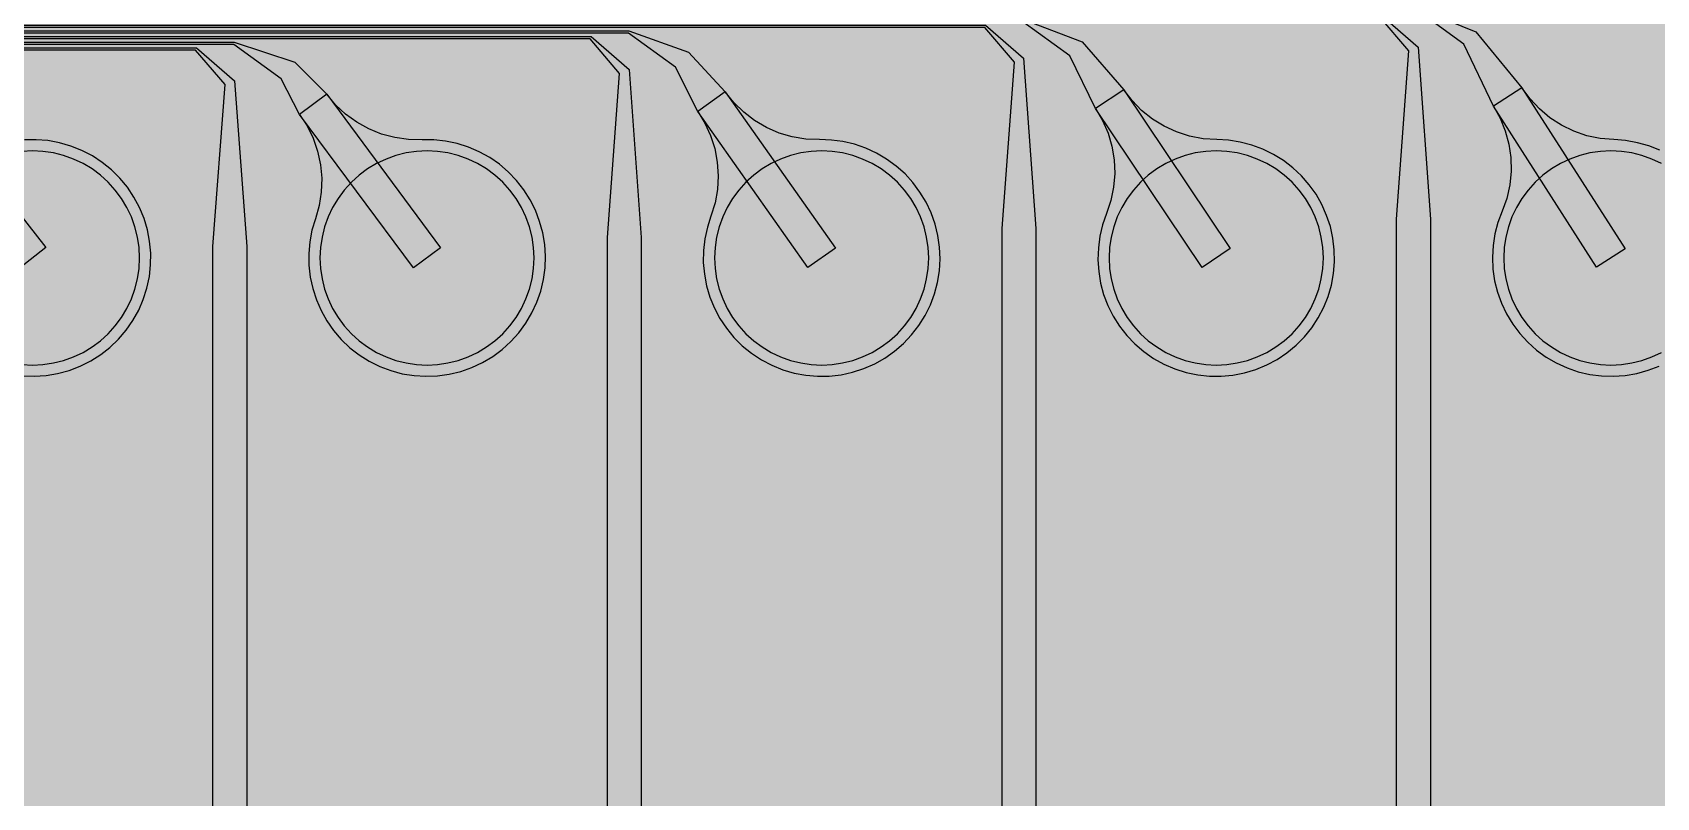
# Model space of a CAD drawing. Header units: metres. Extents: x -7220 to 10980, y -29667 to 1833.
# Drawn here: x -2607 to -1167, y -24631 to -23952 of the extents above; entities that cross this region are included whole.
import ezdxf

# ---------------------------------------------------------------- set-up
doc = ezdxf.new("R2010")
doc.units = ezdxf.units.M
for name, color, linetype in [('Metal1', 4, 'CONTINUOUS'), ('Polyimide', 7, 'CONTINUOUS'), ('Polyimide_Negative', 5, 'CONTINUOUS')]:
    doc.layers.add(name, color=color, linetype=linetype)

msp = doc.modelspace()

# ---------------------------------------------------------------- hatches: boundary and pattern name
at = {"layer": 'Polyimide'}
msp.add_hatch(color=7, dxfattribs=at).paths.add_polyline_path([(4099.4, -13861.6), (4142.6, -14152.8), (4214.2, -14438.4), (4313.4, -14715.5), (4439.2, -14981.7), (4590.6, -15234.2), (4766, -15470.7), (4963.7, -15688.8), (5181.8, -15886.5), (5418.3, -16061.9), (5670.8, -16213.3), (5936.9, -16339.1), (6214.1, -16438.3), (6499.7, -16509.9), (6790.9, -16553.1), (7085, -16567.5), (9980.4, -16567.5), (10058.8, -16571.4), (10136.4, -16582.9), (10212.6, -16601.9), (10286.5, -16628.4), (10357.5, -16662), (10424.8, -16702.3), (10487.9, -16749.1), (10546.1, -16801.8), (10598.8, -16860), (10645.6, -16923), (10685.9, -16990.4), (10719.5, -17061.4), (10745.9, -17135.3), (10765, -17211.4), (10776.5, -17289.1), (10780.4, -17367.5), (10780.4, -21957.3), (10741.6, -22012.9), (10706, -22070.6), (10673.6, -22130.1), (10644.5, -22191.4), (10618.9, -22254.2), (10596.8, -22318.2), (10578.3, -22383.5), (10563.4, -22449.6), (10552.2, -22516.5), (10544.7, -22583.8), (10541, -22651.5), (10541, -22719.3), (10544.7, -22787), (10552.2, -22854.4), (10563.4, -22921.2), (10578.3, -22987.4), (10596.8, -23052.6), (10618.9, -23116.7), (10644.5, -23179.5), (10673.6, -23240.7), (10706, -23300.3), (10741.6, -23357.9), (10780.4, -23413.5), (10780.4, -28667.5), (10776.5, -28745.9), (10765, -28823.6), (10745.9, -28899.7), (10719.5, -28973.6), (10685.9, -29044.6), (10645.6, -29112), (10598.8, -29175), (10546.1, -29233.2), (10487.9, -29285.9), (10424.8, -29332.7), (10357.5, -29373), (10286.5, -29406.6), (10212.6, -29433.1), (10136.4, -29452.1), (10058.8, -29463.6), (9980.4, -29467.5), (-6219.6, -29467.5), (-6298, -29463.6), (-6375.7, -29452.1), (-6451.9, -29433.1), (-6525.8, -29406.6), (-6596.7, -29373), (-6664.1, -29332.7), (-6727.1, -29285.9), (-6785.3, -29233.2), (-6838, -29175), (-6884.8, -29112), (-6925.2, -29044.6), (-6958.7, -28973.6), (-6985.2, -28899.7), (-7004.3, -28823.6), (-7015.8, -28745.9), (-7019.6, -28667.5), (-7019.6, -23426.3), (-6979.4, -23370.1), (-6942.3, -23311.6), (-6908.7, -23251.2), (-6878.5, -23189), (-6851.8, -23125.1), (-6828.8, -23059.9), (-6809.5, -22993.4), (-6794, -22926), (-6782.4, -22857.8), (-6774.6, -22789.1), (-6770.7, -22720), (-6770.7, -22650.8), (-6774.6, -22581.8), (-6782.4, -22513), (-6794, -22444.8), (-6809.5, -22377.4), (-6828.8, -22311), (-6851.8, -22245.7), (-6878.5, -22181.9), (-6908.7, -22119.7), (-6942.3, -22059.2), (-6979.4, -22000.8), (-7019.6, -21944.5), (-7019.6, -17367.5), (-7015.8, -17289.1), (-7004.3, -17211.4), (-6985.2, -17135.3), (-6958.7, -17061.4), (-6925.2, -16990.4), (-6884.8, -16923), (-6838, -16860), (-6785.3, -16801.8), (-6727.1, -16749.1), (-6664.1, -16702.3), (-6596.7, -16662), (-6525.8, -16628.4), (-6451.9, -16601.9), (-6375.7, -16582.9), (-6298, -16571.4), (-6219.6, -16567.5), (-3314, -16567.5), (-3019.9, -16553.1), (-2728.7, -16509.9), (-2443.1, -16438.3), (-2165.9, -16339.1), (-1899.8, -16213.3), (-1647.3, -16061.9), (-1410.8, -15886.5), (-1192.7, -15688.8), (-995, -15470.7), (-819.6, -15234.2), (-668.2, -14981.7), (-542.4, -14715.5), (-443.2, -14438.4), (-371.6, -14152.8), (-328.4, -13861.6), (-314, -13567.5), (-314, -13373.5), (-317.5, -13328.1), (-327.7, -13283.8), (-344.6, -13241.5), (-367.6, -13202.3), (-396.4, -13167), (-430.1, -13136.5), (-468, -13111.4), (-509.3, -13092.3), (-509.3, -13092.3), (-578.2, -13061.3), (-642.2, -13021.2), (-700.3, -12973), (-751.3, -12917.3), (-794.4, -12855.3), (-828.7, -12788.1), (-853.7, -12716.8), (-868.9, -12642.8), (-874, -12567.5), (-868.9, -12492.2), (-853.7, -12418.2), (-828.7, -12346.9), (-794.4, -12279.7), (-751.3, -12217.7), (-700.3, -12162), (-642.2, -12113.8), (-578.2, -12073.7), (-509.3, -12042.7), (-509.3, -12042.7), (-468, -12023.6), (-430.1, -11998.5), (-396.4, -11968), (-367.6, -11932.7), (-344.6, -11893.5), (-327.7, -11851.2), (-317.5, -11806.9), (-314, -11761.5), (-314, -11074.3), (-317.5, -11028.9), (-327.7, -10984.6), (-344.6, -10942.4), (-367.6, -10903.1), (-396.4, -10867.8), (-430.1, -10837.3), (-468, -10812.2), (-509.3, -10793.2), (-509.3, -10793.2), (-578.2, -10762.1), (-642.2, -10722.1), (-700.3, -10673.8), (-751.3, -10618.1), (-794.4, -10556.1), (-828.7, -10488.9), (-853.7, -10417.6), (-868.9, -10343.7), (-874, -10268.3), (-868.9, -10193), (-853.7, -10119), (-828.7, -10047.8), (-794.4, -9980.5), (-751.3, -9918.5), (-700.3, -9862.9), (-642.2, -9814.6), (-578.2, -9774.6), (-509.3, -9743.5), (-509.3, -9743.5), (-468, -9724.5), (-430.1, -9699.4), (-396.4, -9668.8), (-367.6, -9633.5), (-344.6, -9594.3), (-327.7, -9552), (-317.5, -9507.7), (-314, -9462.4), (-314, -8775.1), (-317.5, -8729.8), (-327.7, -8685.5), (-344.6, -8643.2), (-367.6, -8604), (-396.4, -8568.7), (-430.1, -8538.1), (-468, -8513), (-509.3, -8494), (-509.3, -8494), (-578.2, -8462.9), (-642.2, -8422.9), (-700.3, -8374.6), (-751.3, -8319), (-794.4, -8257), (-828.7, -8189.7), (-853.7, -8118.5), (-868.9, -8044.5), (-874, -7969.2), (-868.9, -7893.8), (-853.7, -7819.9), (-828.7, -7748.6), (-794.4, -7681.4), (-751.3, -7619.4), (-700.3, -7563.7), (-642.2, -7515.4), (-578.2, -7475.4), (-509.3, -7444.3), (-509.3, -7444.3), (-468, -7425.3), (-430.1, -7400.2), (-396.4, -7369.7), (-367.6, -7334.4), (-344.6, -7295.1), (-327.7, -7252.9), (-317.5, -7208.6), (-314, -7163.2), (-314, -6476), (-317.5, -6430.6), (-327.7, -6386.3), (-344.6, -6344), (-367.6, -6304.8), (-396.4, -6269.5), (-430.1, -6239), (-468, -6213.9), (-509.3, -6194.8), (-509.3, -6194.8), (-578.2, -6163.8), (-642.2, -6123.7), (-700.3, -6075.5), (-751.3, -6019.8), (-794.4, -5957.8), (-828.7, -5890.6), (-853.7, -5819.3), (-868.9, -5745.3), (-874, -5670), (-868.9, -5594.7), (-853.7, -5520.7), (-828.7, -5449.4), (-794.4, -5382.2), (-751.3, -5320.2), (-700.3, -5264.5), (-642.2, -5216.3), (-578.2, -5176.2), (-509.3, -5145.2), (-509.3, -5145.2), (-468, -5126.1), (-430.1, -5101), (-396.4, -5070.5), (-367.6, -5035.2), (-344.6, -4996), (-327.7, -4953.7), (-317.5, -4909.4), (-314, -4864), (-314, 380), (-314, 1532.5), (-269, 1532.5), (-268.8, 1525.6), (-268.1, 1518.8), (-267, 1512), (-265.4, 1505.3), (-263.4, 1498.7), (-261, 1492.3), (-258.2, 1486.1), (-254.9, 1480), (-251.3, 1474.2), (-247.3, 1468.6), (-242.9, 1463.3), (-238.2, 1458.3), (-233.2, 1453.6), (-227.9, 1449.2), (-222.3, 1445.2), (-216.5, 1441.6), (-210.4, 1438.3), (-204.2, 1435.5), (-197.8, 1433.1), (-191.2, 1431.1), (-184.5, 1429.5), (-177.7, 1428.4), (-170.9, 1427.7), (-164, 1427.5), (-157.1, 1427.7), (-150.3, 1428.4), (-143.5, 1429.5), (-136.8, 1431.1), (-130.2, 1433.1), (-123.8, 1435.5), (-117.6, 1438.3), (-111.5, 1441.6), (-105.7, 1445.2), (-100.1, 1449.2), (-94.8, 1453.6), (-89.8, 1458.3), (-85.1, 1463.3), (-80.7, 1468.6), (-76.7, 1474.2), (-73.1, 1480), (-69.8, 1486.1), (-67, 1492.3), (-64.6, 1498.7), (-62.6, 1505.3), (-61, 1512), (-59.9, 1518.8), (-59.2, 1525.6), (-59, 1532.5), (1786, 1532.5), (3835, 1532.5), (3835.2, 1539), (3835.9, 1545.6), (3836.9, 1552), (3838.4, 1558.4), (3840.3, 1564.6), (3842.6, 1570.8), (3845.3, 1576.7), (3848.4, 1582.5), (3851.9, 1588.1), (3855.7, 1593.4), (3859.8, 1598.4), (3864.3, 1603.2), (3869.1, 1607.7), (3874.1, 1611.8), (3879.4, 1615.6), (3885, 1619.1), (3890.8, 1622.2), (3896.7, 1624.9), (3902.9, 1627.2), (3909.1, 1629.1), (3915.5, 1630.6), (3921.9, 1631.6), (3928.5, 1632.3), (3935, 1632.5), (3941.5, 1632.3), (3948.1, 1631.6), (3954.5, 1630.6), (3960.9, 1629.1), (3967.1, 1627.2), (3973.3, 1624.9), (3979.2, 1622.2), (3985, 1619.1), (3990.6, 1615.6), (3995.9, 1611.8), (4000.9, 1607.7), (4005.7, 1603.2), (4010.2, 1598.4), (4014.3, 1593.4), (4018.1, 1588.1), (4021.6, 1582.5), (4024.7, 1576.7), (4027.4, 1570.8), (4029.7, 1564.6), (4031.6, 1558.4), (4033.1, 1552), (4034.1, 1545.6), (4034.8, 1539), (4035, 1532.5), (4085, 1532.5), (4085, 380), (4085, 330), (4085, -4864), (4088.5, -4909.4), (4098.7, -4953.7), (4115.6, -4996), (4138.6, -5035.2), (4167.4, -5070.5), (4201.1, -5101), (4239, -5126.1), (4280.3, -5145.2), (4280.3, -5145.2), (4349.2, -5176.2), (4413.2, -5216.3), (4471.3, -5264.5), (4522.3, -5320.2), (4565.4, -5382.2), (4599.7, -5449.4), (4624.7, -5520.7), (4639.9, -5594.7), (4645, -5670), (4639.9, -5745.3), (4624.7, -5819.3), (4599.7, -5890.6), (4565.4, -5957.8), (4522.3, -6019.8), (4471.3, -6075.5), (4413.2, -6123.7), (4349.2, -6163.8), (4280.3, -6194.8), (4239, -6213.9), (4201.1, -6239), (4167.4, -6269.5), (4138.6, -6304.8), (4115.6, -6344), (4098.7, -6386.3), (4088.5, -6430.6), (4085, -6476), (4085, -13567.5), (4099.4, -13861.6)])

# ---------------------------------------------------------------- linework, layer by layer
at = {"layer": 'Metal1'}
for points in [[(1358.9, -18191.7), (1358.9, -25177.9), (1328.3, -25208.5), (-5817.5, -25208.5), (-5848.1, -25177.9), (-5848.1, -23961.6), (-5817.5, -23931), (-1378.1, -23931), (-1326.9, -23951.7), (-1286, -24001.5), (-1194.5, -24144.4), (-1219.8, -24160.6), (-1311.3, -24017.7), (-1337.4, -23962.9), (-1378.6, -23933), (-5816.7, -23933), (-5846.1, -23962.4), (-5846.1, -25177.1), (-5816.7, -25206.5), (1327.5, -25206.5), (1356.9, -25177.1), (1356.9, -18191.7)], [(1353.9, -18191.7), (1353.9, -25172.9), (1323.3, -25203.5), (-5812.5, -25203.5), (-5843.1, -25172.9), (-5843.1, -23966.6), (-5812.5, -23936), (-1411.7, -23936), (-1378.1, -23965.3), (-1367.1, -24118.2), (-1367.1, -24892.5), (-1397.1, -24892.5), (-1397.1, -24118.2), (-1386.2, -23968.7), (-1412.5, -23938), (-5811.7, -23938), (-5841.1, -23967.4), (-5841.1, -25172.1), (-5811.7, -25201.5), (1322.5, -25201.5), (1351.9, -25172.1), (1351.9, -18191.7)], [(1348.9, -18191.7), (1348.9, -25167.9), (1318.3, -25198.5), (-5807.5, -25198.5), (-5838.1, -25167.9), (-5838.1, -23971.6), (-5807.5, -23941), (-1728.1, -23941), (-1676.1, -23960.8), (-1639.2, -24003.2), (-1544.7, -24144.1), (-1569.6, -24160.9), (-1664.1, -24019.9), (-1687.1, -23973), (-1728.6, -23943), (-5806.7, -23943), (-5836.1, -23972.4), (-5836.1, -25167.1), (-5806.7, -25196.5), (1317.5, -25196.5), (1346.9, -25167.1), (1346.9, -18191.7)], [(1343.9, -18191.7), (1343.9, -25162.9), (1313.3, -25193.5), (-5802.5, -25193.5), (-5833.1, -25162.9), (-5833.1, -23976.6), (-5802.5, -23946), (-1761.7, -23946), (-1728, -23975.3), (-1717.1, -24126.2), (-1717.1, -24892.5), (-1747.1, -24892.5), (-1747.1, -24126.2), (-1736.2, -23978.7), (-1762.5, -23948), (-5801.7, -23948), (-5831.1, -23977.4), (-5831.1, -25162.1), (-5801.7, -25191.5), (1312.5, -25191.5), (1341.9, -25162.1), (1341.9, -18191.7)], [(1338.9, -18191.7), (1338.9, -25157.9), (1308.3, -25188.5), (-5797.5, -25188.5), (-5828.1, -25157.9), (-5828.1, -23981.6), (-5797.5, -23951), (-2078.1, -23951), (-2025.3, -23969.9), (-1992.6, -24005.1), (-1894.9, -24143.9), (-1919.4, -24161.1), (-2017.1, -24022.4), (-2036.9, -23983.2), (-2078.6, -23953), (-5796.7, -23953), (-5826.1, -23982.4), (-5826.1, -25157.1), (-5796.7, -25186.5), (1307.5, -25186.5), (1336.9, -25157.1), (1336.9, -18191.7)], [(1333.9, -18191.7), (1333.9, -25152.9), (1303.3, -25183.5), (-5792.5, -25183.5), (-5823.1, -25152.9), (-5823.1, -23986.6), (-5792.5, -23956), (-2111.7, -23956), (-2078, -23985.3), (-2067.1, -24134.2), (-2067.1, -24892.5), (-2097.1, -24892.5), (-2097.1, -24134.2), (-2086.3, -23988.7), (-2112.5, -23958), (-5791.7, -23958), (-5821.1, -23987.4), (-5821.1, -25152.1), (-5791.7, -25181.5), (1302.5, -25181.5), (1331.9, -25152.1), (1331.9, -18191.7)], [(1328.9, -18191.7), (1328.9, -25147.9), (1298.3, -25178.5), (-5787.5, -25178.5), (-5818.1, -25147.9), (-5818.1, -23991.6), (-5787.5, -23961), (-2428.1, -23961), (-2374.4, -23978.8), (-2346.1, -24007.2), (-2245.1, -24143.6), (-2269.2, -24161.4), (-2370.2, -24025.1), (-2386.6, -23993.4), (-2428.6, -23963), (-5786.7, -23963), (-5816.1, -23992.4), (-5816.1, -25147.1), (-5786.7, -25176.5), (1297.5, -25176.5), (1326.9, -25147.1), (1326.9, -18191.7)], [(1323.9, -18191.7), (1323.9, -25142.9), (1293.3, -25173.5), (-5782.5, -25173.5), (-5813.1, -25142.9), (-5813.1, -23996.6), (-5782.5, -23966), (-2461.7, -23966), (-2428, -23995.3), (-2417.1, -24142.2), (-2417.1, -24892.5), (-2447.1, -24892.5), (-2447.1, -24142.2), (-2436.3, -23998.7), (-2462.5, -23968), (-5781.7, -23968), (-5811.1, -23997.4), (-5811.1, -25142.1), (-5781.7, -25171.5), (1292.5, -25171.5), (1321.9, -25142.1), (1321.9, -18191.7)], [(1318.9, -18191.7), (1318.9, -25137.9), (1288.3, -25168.5), (-5777.5, -25168.5), (-5808.1, -25137.9), (-5808.1, -24001.6), (-5777.5, -23971), (-2778.1, -23971), (-2723.4, -23987.6), (-2699.9, -24009.6), (-2595.3, -24143.3), (-2618.9, -24161.7), (-2723.5, -24028.1), (-2736.3, -24003.6), (-2778.6, -23973), (-5776.7, -23973), (-5806.1, -24002.4), (-5806.1, -25137.1), (-5776.7, -25166.5), (1287.5, -25166.5), (1316.9, -25137.1), (1316.9, -18191.7)], [(-1163.8, -24056.9), (-1173.5, -24053), (-1183.6, -24050.2), (-1194, -24048.3), (-1204.4, -24047.5), (-1216.5, -24046.5), (-1228.5, -24044), (-1240, -24040), (-1250.9, -24034.7), (-1261.2, -24028), (-1270.5, -24020.2), (-1278.8, -24011.3), (-1286, -24001.5), (-1311.3, -24017.7), (-1311.3, -24017.7), (-1305.3, -24028.3), (-1300.8, -24039.6), (-1297.6, -24051.4), (-1295.8, -24063.4), (-1295.6, -24075.6), (-1296.8, -24087.7), (-1299.5, -24099.6), (-1303.6, -24111.1), (-1307.3, -24120.9), (-1309.9, -24131), (-1311.5, -24141.4), (-1312.1, -24151.8), (-1311.7, -24162.3), (-1310.2, -24172.7), (-1307.6, -24182.9), (-1304.1, -24192.7), (-1299.6, -24202.2), (-1294.2, -24211.2), (-1287.9, -24219.6), (-1280.8, -24227.3), (-1273, -24234.2), (-1264.5, -24240.4), (-1255.5, -24245.7), (-1246, -24250.1), (-1236, -24253.4), (-1225.8, -24255.8), (-1215.5, -24257.2), (-1205, -24257.5), (-1194.5, -24256.7), (-1184.2, -24255), (-1174.1, -24252.2), (-1164.3, -24248.4)], [(-2616, -24257.1), (-2605.6, -24257.5), (-2595.1, -24256.8), (-2584.8, -24255.1), (-2574.7, -24252.4), (-2564.9, -24248.6), (-2555.5, -24243.9), (-2546.6, -24238.3), (-2538.4, -24231.9), (-2530.8, -24224.6), (-2524, -24216.7), (-2518, -24208), (-2512.9, -24198.9), (-2508.8, -24189.3), (-2505.6, -24179.3), (-2503.4, -24169), (-2502.3, -24158.6), (-2502.2, -24148.1), (-2503.2, -24137.7), (-2505.2, -24127.4), (-2508.2, -24117.4), (-2512.2, -24107.7), (-2517.1, -24098.4), (-2522.9, -24089.7), (-2529.6, -24081.7), (-2537.1, -24074.3), (-2545.2, -24067.7), (-2554, -24061.9), (-2563.3, -24057.1), (-2573, -24053.2), (-2583.1, -24050.3), (-2593.4, -24048.4), (-2603.8, -24047.6), (-2614.3, -24047.7)]]:
    msp.add_lwpolyline(points, dxfattribs=at)
for points in [[(-2370.2, -24025.1), (-2363.6, -24035.3), (-2358.2, -24046.3), (-2354.3, -24057.8), (-2351.7, -24069.7), (-2350.6, -24081.8), (-2351, -24094), (-2352.9, -24106), (-2356.2, -24117.7), (-2359.2, -24127.8), (-2361.1, -24138.1), (-2362, -24148.5), (-2361.9, -24159), (-2360.8, -24169.4), (-2358.5, -24179.7), (-2355.3, -24189.6), (-2351.1, -24199.2), (-2346, -24208.4), (-2340, -24217), (-2333.2, -24224.9), (-2325.6, -24232.1), (-2317.3, -24238.6), (-2308.4, -24244.1), (-2299, -24248.8), (-2289.2, -24252.5), (-2279.1, -24255.2), (-2268.7, -24256.9), (-2258.3, -24257.5), (-2247.8, -24257.1), (-2237.4, -24255.6), (-2227.3, -24253.2), (-2217.4, -24249.7), (-2207.9, -24245.2), (-2198.9, -24239.9), (-2190.5, -24233.6), (-2182.7, -24226.6), (-2175.7, -24218.8), (-2169.5, -24210.3), (-2164.2, -24201.3), (-2159.8, -24191.8), (-2156.3, -24181.9), (-2153.9, -24171.7), (-2152.5, -24161.3), (-2152.1, -24150.9), (-2152.8, -24140.4), (-2154.5, -24130.1), (-2157.3, -24120), (-2161, -24110.2), (-2165.7, -24100.8), (-2171.3, -24091.9), (-2177.8, -24083.7), (-2185.1, -24076.1), (-2193, -24069.3), (-2201.6, -24063.4), (-2210.8, -24058.3), (-2220.4, -24054.1), (-2230.4, -24051), (-2240.7, -24048.8), (-2251.1, -24047.7), (-2261.6, -24047.6), (-2273.7, -24047.4), (-2285.8, -24045.7), (-2297.6, -24042.5), (-2308.9, -24037.9), (-2319.5, -24032), (-2329.4, -24024.9), (-2338.3, -24016.6), (-2346.1, -24007.2), (-2370.2, -24025.1)], [(-2017.1, -24022.4), (-2010.7, -24032.8), (-2005.6, -24043.8), (-2001.9, -24055.4), (-1999.7, -24067.4), (-1998.9, -24079.6), (-1999.6, -24091.7), (-2001.7, -24103.7), (-2005.3, -24115.4), (-2008.5, -24125.3), (-2010.8, -24135.6), (-2011.9, -24146), (-2012.1, -24156.5), (-2011.1, -24166.9), (-2009.2, -24177.2), (-2006.2, -24187.2), (-2002.3, -24197), (-1997.3, -24206.2), (-1991.5, -24214.9), (-1984.9, -24223), (-1977.5, -24230.4), (-1969.4, -24237.1), (-1960.6, -24242.8), (-1951.3, -24247.7), (-1941.6, -24251.7), (-1931.6, -24254.6), (-1921.3, -24256.5), (-1910.8, -24257.4), (-1900.4, -24257.3), (-1889.9, -24256.1), (-1879.7, -24253.9), (-1869.7, -24250.6), (-1860.1, -24246.4), (-1851, -24241.3), (-1842.5, -24235.2), (-1834.5, -24228.4), (-1827.3, -24220.7), (-1820.9, -24212.5), (-1815.4, -24203.6), (-1810.7, -24194.2), (-1807.1, -24184.4), (-1804.4, -24174.2), (-1802.7, -24163.9), (-1802.1, -24153.4), (-1802.6, -24142.9), (-1804, -24132.6), (-1806.5, -24122.4), (-1810, -24112.5), (-1814.5, -24103), (-1819.9, -24094), (-1826.2, -24085.6), (-1833.2, -24077.9), (-1841, -24070.9), (-1849.5, -24064.7), (-1858.5, -24059.4), (-1868, -24055), (-1878, -24051.6), (-1888.2, -24049.2), (-1898.5, -24047.9), (-1909, -24047.5), (-1921.2, -24047), (-1933.2, -24045), (-1944.9, -24041.6), (-1956.1, -24036.7), (-1966.6, -24030.5), (-1976.3, -24023.1), (-1985, -24014.6), (-1992.6, -24005.1), (-2017.1, -24022.4)], [(-1664.1, -24019.9), (-1658, -24030.4), (-1653.1, -24041.6), (-1649.7, -24053.3), (-1647.7, -24065.3), (-1647.2, -24077.5), (-1648.2, -24089.6), (-1650.6, -24101.6), (-1654.5, -24113.1), (-1657.9, -24123), (-1660.3, -24133.2), (-1661.7, -24143.6), (-1662.1, -24154.1), (-1661.4, -24164.5), (-1659.7, -24174.9), (-1657, -24185), (-1653.2, -24194.8), (-1648.5, -24204.1), (-1642.9, -24213), (-1636.5, -24221.3), (-1629.2, -24228.8), (-1621.3, -24235.6), (-1612.7, -24241.6), (-1603.5, -24246.7), (-1593.9, -24250.9), (-1583.9, -24254), (-1573.6, -24256.2), (-1563.2, -24257.3), (-1552.7, -24257.4), (-1542.3, -24256.4), (-1532, -24254.5), (-1522, -24251.4), (-1512.3, -24247.4), (-1503.1, -24242.5), (-1494.4, -24236.7), (-1486.3, -24230), (-1478.9, -24222.5), (-1472.3, -24214.4), (-1466.6, -24205.6), (-1461.7, -24196.3), (-1457.8, -24186.6), (-1454.9, -24176.5), (-1453, -24166.2), (-1452.2, -24155.8), (-1452.4, -24145.3), (-1453.6, -24134.9), (-1455.9, -24124.7), (-1459.2, -24114.7), (-1463.4, -24105.1), (-1468.6, -24096), (-1474.7, -24087.5), (-1481.6, -24079.6), (-1489.2, -24072.4), (-1497.5, -24066.1), (-1506.4, -24060.6), (-1515.8, -24056), (-1525.7, -24052.3), (-1535.8, -24049.7), (-1546.2, -24048.1), (-1556.6, -24047.5), (-1568.8, -24046.7), (-1580.8, -24044.4), (-1592.4, -24040.7), (-1603.4, -24035.6), (-1613.8, -24029.2), (-1623.3, -24021.6), (-1631.8, -24012.9), (-1639.2, -24003.2), (-1664.1, -24019.9)]]:
    msp.add_lwpolyline(points, close=True, dxfattribs=at)
at = {"layer": 'Polyimide_Negative'}
for points in [[(-2616.4, -24247), (-2607.1, -24247.5), (-2597.8, -24247), (-2588.6, -24245.7), (-2579.5, -24243.4), (-2570.8, -24240.3), (-2562.3, -24236.3), (-2554.3, -24231.5), (-2546.9, -24225.9), (-2539.9, -24219.7), (-2533.7, -24212.8), (-2528.1, -24205.3), (-2523.3, -24197.3), (-2519.4, -24188.9), (-2516.2, -24180.1), (-2514, -24171), (-2512.6, -24161.8), (-2512.1, -24152.5), (-2512.1, -24152.5), (-2512.6, -24143.2), (-2514, -24134), (-2516.2, -24124.9), (-2519.4, -24116.1), (-2523.3, -24107.7), (-2528.1, -24099.7), (-2533.7, -24092.2), (-2539.9, -24085.3), (-2546.9, -24079.1), (-2554.3, -24073.5), (-2562.3, -24068.7), (-2570.8, -24064.7), (-2579.5, -24061.6), (-2588.6, -24059.3), (-2597.8, -24058), (-2607.1, -24057.5), (-2616.4, -24058)], [(-1162.3, -24068.7), (-1170.8, -24064.7), (-1179.5, -24061.6), (-1188.6, -24059.3), (-1197.8, -24058), (-1207.1, -24057.5), (-1216.4, -24058), (-1225.7, -24059.3), (-1234.7, -24061.6), (-1243.5, -24064.7), (-1251.9, -24068.7), (-1259.9, -24073.5), (-1267.4, -24079.1), (-1274.3, -24085.3), (-1280.6, -24092.2), (-1286.1, -24099.7), (-1290.9, -24107.7), (-1294.9, -24116.1), (-1298, -24124.9), (-1300.3, -24134), (-1301.7, -24143.2), (-1302.1, -24152.5), (-1301.7, -24161.8), (-1300.3, -24171), (-1298, -24180.1), (-1294.9, -24188.9), (-1290.9, -24197.3), (-1286.1, -24205.3), (-1280.6, -24212.8), (-1274.3, -24219.7), (-1267.4, -24225.9), (-1259.9, -24231.5), (-1251.9, -24236.3), (-1243.5, -24240.3), (-1234.7, -24243.4), (-1225.7, -24245.7), (-1216.4, -24247), (-1207.1, -24247.5), (-1197.8, -24247), (-1188.6, -24245.7), (-1179.5, -24243.4), (-1170.8, -24240.3), (-1162.3, -24236.3)]]:
    msp.add_lwpolyline(points, dxfattribs=at)
for points in [[(-2162.1, -24152.5), (-2162.6, -24143.2), (-2164, -24134), (-2166.2, -24124.9), (-2169.4, -24116.1), (-2173.3, -24107.7), (-2178.1, -24099.7), (-2183.7, -24092.2), (-2189.9, -24085.3), (-2196.9, -24079.1), (-2204.3, -24073.5), (-2212.3, -24068.7), (-2220.8, -24064.7), (-2229.5, -24061.6), (-2238.6, -24059.3), (-2247.8, -24058), (-2257.1, -24057.5), (-2266.4, -24058), (-2275.7, -24059.3), (-2284.7, -24061.6), (-2293.5, -24064.7), (-2301.9, -24068.7), (-2309.9, -24073.5), (-2317.4, -24079.1), (-2324.3, -24085.3), (-2330.6, -24092.2), (-2336.1, -24099.7), (-2340.9, -24107.7), (-2344.9, -24116.1), (-2348, -24124.9), (-2350.3, -24134), (-2351.7, -24143.2), (-2352.1, -24152.5), (-2351.7, -24161.8), (-2350.3, -24171), (-2348, -24180.1), (-2344.9, -24188.9), (-2340.9, -24197.3), (-2336.1, -24205.3), (-2330.6, -24212.8), (-2324.3, -24219.7), (-2317.4, -24225.9), (-2309.9, -24231.5), (-2301.9, -24236.3), (-2293.5, -24240.3), (-2284.7, -24243.4), (-2275.7, -24245.7), (-2266.4, -24247), (-2257.1, -24247.5), (-2247.8, -24247), (-2238.6, -24245.7), (-2229.5, -24243.4), (-2220.8, -24240.3), (-2212.3, -24236.3), (-2204.3, -24231.5), (-2196.9, -24225.9), (-2189.9, -24219.7), (-2183.7, -24212.8), (-2178.1, -24205.3), (-2173.3, -24197.3), (-2169.4, -24188.9), (-2166.2, -24180.1), (-2164, -24171), (-2162.6, -24161.8), (-2162.1, -24152.5)], [(-1812.1, -24152.5), (-1812.6, -24143.2), (-1814, -24134), (-1816.2, -24124.9), (-1819.4, -24116.1), (-1823.3, -24107.7), (-1828.1, -24099.7), (-1833.7, -24092.2), (-1839.9, -24085.3), (-1846.9, -24079.1), (-1854.3, -24073.5), (-1862.3, -24068.7), (-1870.8, -24064.7), (-1879.5, -24061.6), (-1888.6, -24059.3), (-1897.8, -24058), (-1907.1, -24057.5), (-1916.4, -24058), (-1925.7, -24059.3), (-1934.7, -24061.6), (-1943.5, -24064.7), (-1951.9, -24068.7), (-1959.9, -24073.5), (-1967.4, -24079.1), (-1974.3, -24085.3), (-1980.6, -24092.2), (-1986.1, -24099.7), (-1990.9, -24107.7), (-1994.9, -24116.1), (-1998, -24124.9), (-2000.3, -24134), (-2001.7, -24143.2), (-2002.1, -24152.5), (-2001.7, -24161.8), (-2000.3, -24171), (-1998, -24180.1), (-1994.9, -24188.9), (-1990.9, -24197.3), (-1986.1, -24205.3), (-1980.6, -24212.8), (-1974.3, -24219.7), (-1967.4, -24225.9), (-1959.9, -24231.5), (-1951.9, -24236.3), (-1943.5, -24240.3), (-1934.7, -24243.4), (-1925.7, -24245.7), (-1916.4, -24247), (-1907.1, -24247.5), (-1897.8, -24247), (-1888.6, -24245.7), (-1879.5, -24243.4), (-1870.8, -24240.3), (-1862.3, -24236.3), (-1854.3, -24231.5), (-1846.9, -24225.9), (-1839.9, -24219.7), (-1833.7, -24212.8), (-1828.1, -24205.3), (-1823.3, -24197.3), (-1819.4, -24188.9), (-1816.2, -24180.1), (-1814, -24171), (-1812.6, -24161.8), (-1812.1, -24152.5)], [(-1462.1, -24152.5), (-1462.6, -24143.2), (-1464, -24134), (-1466.2, -24124.9), (-1469.4, -24116.1), (-1473.3, -24107.7), (-1478.1, -24099.7), (-1483.7, -24092.2), (-1489.9, -24085.3), (-1496.9, -24079.1), (-1504.3, -24073.5), (-1512.3, -24068.7), (-1520.8, -24064.7), (-1529.5, -24061.6), (-1538.6, -24059.3), (-1547.8, -24058), (-1557.1, -24057.5), (-1566.4, -24058), (-1575.7, -24059.3), (-1584.7, -24061.6), (-1593.5, -24064.7), (-1601.9, -24068.7), (-1609.9, -24073.5), (-1617.4, -24079.1), (-1624.3, -24085.3), (-1630.6, -24092.2), (-1636.1, -24099.7), (-1640.9, -24107.7), (-1644.9, -24116.1), (-1648, -24124.9), (-1650.3, -24134), (-1651.7, -24143.2), (-1652.1, -24152.5), (-1651.7, -24161.8), (-1650.3, -24171), (-1648, -24180.1), (-1644.9, -24188.9), (-1640.9, -24197.3), (-1636.1, -24205.3), (-1630.6, -24212.8), (-1624.3, -24219.7), (-1617.4, -24225.9), (-1609.9, -24231.5), (-1601.9, -24236.3), (-1593.5, -24240.3), (-1584.7, -24243.4), (-1575.7, -24245.7), (-1566.4, -24247), (-1557.1, -24247.5), (-1547.8, -24247), (-1538.6, -24245.7), (-1529.5, -24243.4), (-1520.8, -24240.3), (-1512.3, -24236.3), (-1504.3, -24231.5), (-1496.9, -24225.9), (-1489.9, -24219.7), (-1483.7, -24212.8), (-1478.1, -24205.3), (-1473.3, -24197.3), (-1469.4, -24188.9), (-1466.2, -24180.1), (-1464, -24171), (-1462.6, -24161.8), (-1462.1, -24152.5)]]:
    msp.add_lwpolyline(points, close=True, dxfattribs=at)

doc.saveas('drawing.dxf')
